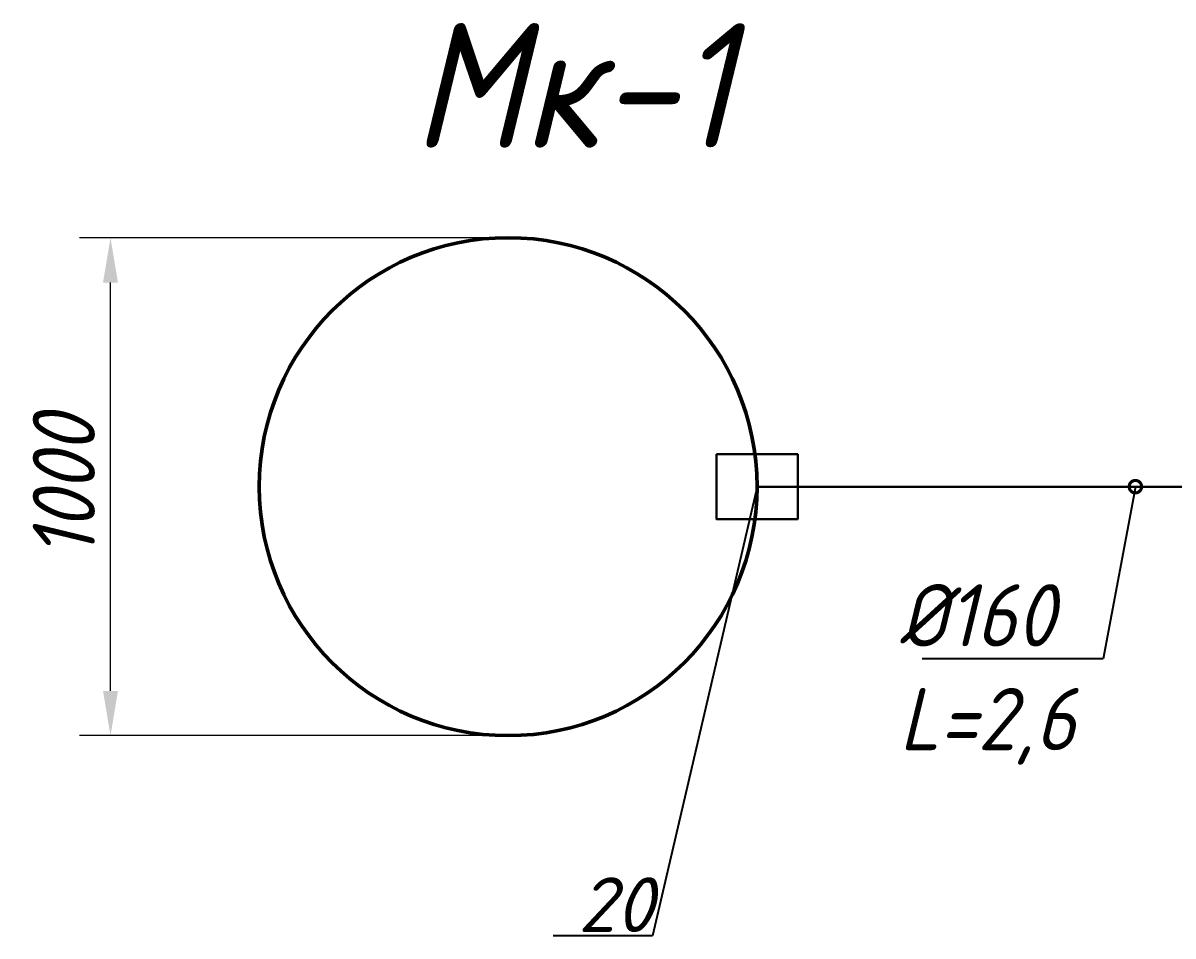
# Model space of a CAD drawing. Header units: metres. Extents: x 595374 to 595655, y 559668 to 560182.
# Drawn here: x 595377.47 to 595423.67, y 559836.61 to 559873.28 of the extents above; entities that cross this region are included whole.
import ezdxf
from ezdxf import colors
from ezdxf.entities.mleader import LeaderData, LeaderLine
from ezdxf.math import Vec2, Vec3

# ---------------------------------------------------------------- set-up
doc = ezdxf.new("R2010")
doc.units = ezdxf.units.M
doc.layers.get('Defpoints').update_dxf_attribs({"color": 110, "lineweight": 30})
doc.layers.add('.Размер', color=7, linetype='Continuous')
doc.layers.add('Пересечения трубопроводы', color=7, linetype='Continuous')
doc.layers.add('_dy150', color=7, linetype='Continuous', lineweight=30, true_color=0xc097c6)
doc.layers.add('_Деталировка_Марка', color=7, linetype='Continuous', true_color=0x0090ba)
doc.styles.add('ISO Italic', font='isocpeui.ttf', dxfattribs={"width": 0.9})
doc.dimstyles.new('ISO Italic 2.5 50', dxfattribs={"dimscale": 0, "dimtxt": 2.5, "dimasz": 1.8, "dimexe": 1.25, "dimexo": 1, "dimtad": 1, "dimdec": 0, "dimlfac": 50, "dimdsep": 46, "dimtxsty": 'ISO Italic', "dimcen": 2.2, "dimadec": 0, "dimazin": 3, "dimtfac": 1, "dimtdec": 0, "dimtmove": 0, "dimatfit": 3, "dimfxl": 1, "dimtfill": 1, "dimlwd": 9, "dimlwe": 9, "dimarcsym": 0})

# ---------------------------------------------------------------- blocks, each defined once
blk = doc.blocks.new('*U66')
at = {"layer": '_dy150', "flags": 128}
blk.add_lwpolyline([(-1.3, -1.633), (-1.3, 1.633), (1.3, 1.633), (1.3, -1.633)], close=True, dxfattribs=at)
at = {"layer": '_Деталировка_Марка', "linetype": 'ByBlock'}
for p, q in [((0, 0), (18.046, -4.194)), ((18.046, -4.194), (18.046, -8.194))]:
    blk.add_line(p, q, dxfattribs=at)
at = {"flags": 1}
for tag, p in [('НАИМЕНОВАНИЕ_1', (-6.969, -12.012)), ('МАРКА_1', (-6.969, -15.783))]:
    blk.add_attdef(tag, p, '', height=2.2, dxfattribs=at)
at = {"layer": '_Деталировка_Марка', "linetype": 'ByBlock', "style": 'ISO Italic'}
blk.add_attdef('ПОЗИЦИЯ_1', (17.888, -7.194), '', height=2.2, rotation=90, dxfattribs=at)
blk = doc.blocks.new('*D81')
at = {"layer": '.Размер', "color": 0, "lineweight": 9, "transparency": 16777216}
for p, q in [((595395.96, 559864.657), (595379.734, 559864.657)), ((595380.984, 559846.457), (595380.984, 559862.857)), ((595395.96, 559844.657), (595379.734, 559844.657))]:
    blk.add_line(p, q, dxfattribs=at)
at = {"layer": '.Размер', "color": 0, "transparency": 16777216}
for points in [[(595380.684, 559862.857), (595381.284, 559862.857), (595380.984, 559864.657)], [(595380.684, 559846.457), (595381.284, 559846.457), (595380.984, 559844.657)]]:
    blk.add_solid(points, dxfattribs=at)
at = {"layer": 'Defpoints', "color": 0, "transparency": 16777216}
for p in [(595380.984, 559864.657), (595396.96, 559864.657), (595396.96, 559844.657)]:
    blk.add_point(p, dxfattribs=at)
at = {"layer": '.Размер', "color": 0, "transparency": 16777216, "insert": (595379.109, 559854.657), "char_height": 2.5, "attachment_point": 5, "rotation": 90, "style": 'ISO Italic', "bg_fill": 3, "box_fill_scale": 1.1, "bg_fill_color": 256, "bg_fill_true_color": 13158600, "bg_fill_transparency": 0}
blk.add_mtext('1000', dxfattribs=at)
blk = doc.blocks.new('_DotSmall')
at = {"color": 0, "linetype": 'ByBlock', "const_width": 0.5}
blk.add_lwpolyline([(-0.0625, 0, 1), (0.0625, 0, 1)], format="xyb", close=True, dxfattribs=at)

msp = doc.modelspace()

# ---------------------------------------------------------------- linework, layer by layer
at = {"layer": '_dy150'}
msp.add_line((595442.874, 559854.657), (595406.96, 559854.657), dxfattribs=at)
at = {"layer": 'Пересечения трубопроводы', "color": 7, "lineweight": 50}
msp.add_circle((595396.96, 559854.657), 10, dxfattribs=at)

# ---------------------------------------------------------------- block references
at = {"layer": '_Деталировка_Марка', "rotation": 270}
msp.add_blockref('*U66', (595406.96, 559854.657), dxfattribs=at).add_auto_attribs({'ПОЗИЦИЯ_1': '20'})

# ---------------------------------------------------------------- texts
at = {"layer": '_Деталировка_Марка', "insert": (595393.125, 559873.277), "char_height": 5, "width": 41.4796, "attachment_point": 1, "rotation": 359.9737, "style": 'ISO Italic'}
msp.add_mtext('Мк-1', dxfattribs=at)

# ---------------------------------------------------------------- leaders
at = {"ltscale": 0.5}
ml = msp.add_multileader_mtext('Standard', dxfattribs=at)
ml.set_content('%%C160\\PL=2,6', color=256, style='ISO Italic')
ml.set_leader_properties(color=256, lineweight=-1)
ml.set_arrow_properties(name='DOTSMALL')
ml.build(insert=Vec2(0, 0))
ml.multileader.update_dxf_attribs({"text_left_attachment_type": 6, "text_right_attachment_type": 6, "dogleg_length": 1, "arrow_head_size": 1, "scale": 0.5})
ctx = ml.context
ctx.base_point, ctx.scale, ctx.char_height, ctx.arrow_head_size, ctx.landing_gap_size, ctx.plane_origin = Vec3(595412.17, 559847.741), 0.5, 2.5, 1, 0.5, Vec3(595415.871, 559860.742)
ctx.left_attachment, ctx.right_attachment = 6, 6
notes = []
notes.append((ctx, [(1, (1, 1, 0), (595420.861, 559847.741), (-1, 0), 0.5, [(0, [(595422.161, 559854.657)], 0, [])])]))
ctx.mtext.insert, ctx.mtext.width, ctx.mtext.flow_direction = Vec3(595412.67, 559850.741), 12.40142, 5
for ctx, leaders in notes:
    for number, flags, end, landing, length, lines in leaders:
        leader = LeaderData()
        leader.index, (leader.has_last_leader_line, leader.has_dogleg_vector, leader.attachment_direction) = number, flags
        leader.last_leader_point, leader.dogleg_vector, leader.dogleg_length = Vec3(end), Vec3(landing), length
        for number, points, colour, breaks in lines:
            line = LeaderLine()
            line.index, line.vertices, line.color, line.breaks = number, Vec3.list(points), colors.encode_raw_color(colour), breaks
            leader.lines.append(line)
        ctx.leaders.append(leader)

# ---------------------------------------------------------------- next in the draw order: dimensions: what is measured, and where the dimension line sits
at = {"layer": '.Размер'}
dim = msp.add_linear_dim(base=(595380.984, 559864.657), p1=(595396.96, 559844.657), p2=(595396.96, 559864.657), angle=90, dimstyle='ISO Italic 2.5 50', override={"dimscale": 1}, dxfattribs=at)
dim.commit()
dim.dimension.update_dxf_attribs({"geometry": '*D81', "text_midpoint": (595379.109, 559854.657)})

doc.saveas('drawing.dxf')
